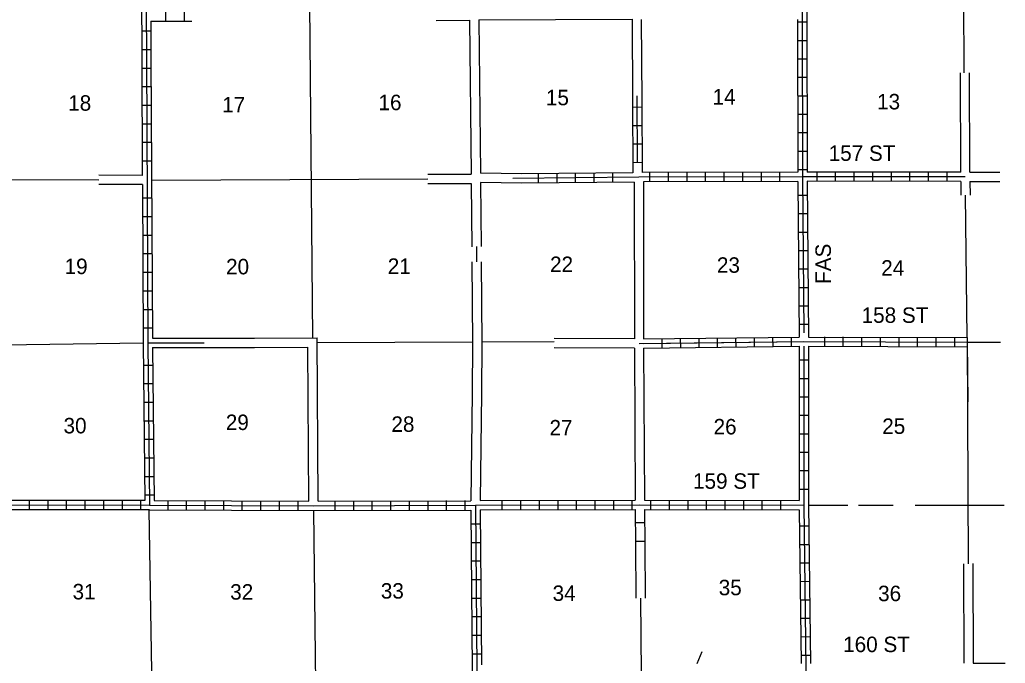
# Model space of a CAD drawing. Extents: x 1341701 to 1901259, y 16166019 to 16658355.
# Drawn here: x 1682849 to 1714689, y 16374329 to 16395138 of the extents above; entities that cross this region are included whole.
import ezdxf

# ---------------------------------------------------------------- set-up
doc = ezdxf.new("R2010")
doc.units = 0
for name, color, linetype in [('L10', 7, 'Continuous'), ('L11', 7, 'Continuous'), ('L13', 7, 'Continuous'), ('L14', 7, 'Continuous'), ('L18', 7, 'Continuous'), ('L2', 7, 'Continuous'), ('L21', 7, 'Continuous'), ('L30', 7, 'Continuous'), ('L53', 7, 'Continuous'), ('L8', 7, 'Continuous'), ('L9', 7, 'Continuous')]:
    doc.layers.add(name, color=color, linetype=linetype)

msp = doc.modelspace()

# ---------------------------------------------------------------- linework, layer by layer
at = {"layer": 'L10'}
for points in [[(1702631, 16395158), (1702645, 16392535)], [(1702931, 16395146), (1702945, 16392531)], [(1699074, 16390157), (1697732, 16390171)], [(1699073, 16389857), (1697732, 16389871)], [(1687140, 16384838), (1690431, 16384838)], [(1687140, 16384538), (1690431, 16384538)], [(1697463, 16383060), (1697423, 16379579)], [(1697763, 16383061), (1697723, 16379588)]]:
    msp.add_lwpolyline(points, dxfattribs=at)
at = {"layer": 'L11'}
for points in [[(1696305, 16395116), (1697383, 16395121)], [(1697383, 16395121), (1697430, 16390146)], [(1697682, 16395138), (1702631, 16395158)], [(1697682, 16395138), (1697732, 16390171)], [(1713248, 16390205), (1713238, 16393419)], [(1713548, 16390205), (1713537, 16393419)], [(1686807, 16390105), (1685408, 16390111)], [(1696037, 16390141), (1697431, 16390146)], [(1686815, 16389805), (1685408, 16389811)], [(1696038, 16389841), (1697432, 16389846)], [(1697433, 16389846), (1697452, 16387799)], [(1697732, 16389871), (1697752, 16387802)], [(1702698, 16389888), (1702706, 16384821), (1700115, 16384830)], [(1702998, 16389896), (1703006, 16384821)], [(1713248, 16389905), (1713253, 16389461)], [(1713548, 16389905), (1713553, 16389461)], [(1697457, 16387311), (1697482, 16384688), (1697463, 16383060)], [(1697756, 16387310), (1697782, 16384688), (1697763, 16383061)], [(1690430, 16384844), (1692457, 16384852)], [(1692490, 16379571), (1692457, 16384852)], [(1690431, 16384544), (1692159, 16384551)], [(1692190, 16379571), (1692159, 16384551)], [(1702706, 16384522), (1700114, 16384530)], [(1702706, 16384522), (1702731, 16379604)], [(1703006, 16384523), (1703031, 16379604)], [(1702743, 16378176), (1702758, 16376430)], [(1703042, 16378178), (1703058, 16376433)], [(1713344, 16377550), (1713352, 16374329)], [(1713644, 16377551), (1713652, 16374329)]]:
    msp.add_lwpolyline(points, dxfattribs=at)
at = {"layer": 'L13'}
for p, q in [((1682350, 16389976), (1685408, 16389961)), ((1697602, 16387801), (1697607, 16387310)), ((1708331, 16379438), (1709598, 16379438)), ((1709948, 16379438), (1711065, 16379438)), ((1711773, 16379438), (1713531, 16379438))]:
    msp.add_line(p, q, dxfattribs=at)
for points in [[(1692192, 16398048), (1692313, 16384851)], [(1687115, 16389955), (1696037, 16389991)], [(1671966, 16384730), (1682315, 16384621), (1686840, 16384688)], [(1692458, 16384702), (1697482, 16384721)], [(1697782, 16384721), (1700115, 16384730)], [(1687024, 16379288), (1687236, 16366214)], [(1692340, 16379271), (1692457, 16368988)], [(1702907, 16376432), (1702951, 16371544)]]:
    msp.add_lwpolyline(points, dxfattribs=at)
at = {"layer": 'L18'}
msp.add_line((1704740, 16374321), (1704898, 16374713), dxfattribs=at)
at = {"layer": 'L2'}
for p, q in [((1713363, 16393419), (1713281, 16404445)), ((1713456, 16384863), (1713403, 16389461))]:
    msp.add_line(p, q, dxfattribs=at)
msp.add_lwpolyline([(1713456, 16384863), (1713494, 16377550)], dxfattribs=at)
at = {"layer": 'L53'}
for p, q in [((1713548, 16390205), (1714514, 16390205)), ((1713548, 16389905), (1714514, 16389905)), ((1713456, 16384713), (1714531, 16384713)), ((1713531, 16379438), (1714648, 16379438)), ((1713652, 16374329), (1714689, 16374329))]:
    msp.add_line(p, q, dxfattribs=at)
at = {"layer": 'L8'}
for p, q in [((1687574, 16395088), (1687574, 16395388)), ((1688174, 16395096), (1688174, 16395396)), ((1707975, 16395065), (1708273, 16395066)), ((1687082, 16394763), (1686782, 16394763)), ((1707976, 16394469), (1708275, 16394470)), ((1687090, 16394163), (1686790, 16394163)), ((1707978, 16393872), (1708277, 16393873)), ((1687090, 16393563), (1686790, 16393563)), ((1707980, 16393276), (1708279, 16393276)), ((1687099, 16392963), (1686799, 16392963)), ((1707982, 16392679), (1708280, 16392680)), ((1687099, 16392363), (1686799, 16392363)), ((1702647, 16392315), (1702945, 16392317)), ((1707984, 16392082), (1708282, 16392083)), ((1687099, 16391763), (1686799, 16391763)), ((1702650, 16391719), (1702948, 16391720)), ((1707986, 16391486), (1708284, 16391487)), ((1687107, 16391163), (1686807, 16391163)), ((1702653, 16391122), (1702951, 16391123)), ((1707988, 16390889), (1708286, 16390890)), ((1687107, 16390563), (1686807, 16390563)), ((1702656, 16390525), (1702954, 16390527)), ((1699598, 16390163), (1699598, 16389863)), ((1700198, 16390171), (1700198, 16389871)), ((1700798, 16390171), (1700798, 16389871)), ((1701398, 16390180), (1701398, 16389880)), ((1701998, 16390188), (1701998, 16389888)), ((1703198, 16390196), (1703198, 16389896)), ((1703798, 16390196), (1703798, 16389896)), ((1704398, 16390205), (1704398, 16389905)), ((1704998, 16390205), (1704998, 16389905)), ((1705598, 16390205), (1705598, 16389905)), ((1706198, 16390205), (1706198, 16389905)), ((1706798, 16390205), (1706798, 16389905)), ((1707398, 16390213), (1707398, 16389913)), ((1707990, 16390292), (1708288, 16390293)), ((1708598, 16390213), (1708598, 16389913)), ((1709198, 16390213), (1709198, 16389913)), ((1709798, 16390213), (1709798, 16389913)), ((1710398, 16390213), (1710398, 16389913)), ((1710998, 16390205), (1710998, 16389905)), ((1711598, 16390205), (1711598, 16389905)), ((1712198, 16390205), (1712198, 16389905)), ((1712798, 16390205), (1712798, 16389905)), ((1707995, 16389465), (1708293, 16389467)), ((1687115, 16389363), (1686815, 16389363)), ((1687115, 16388763), (1686815, 16388763)), ((1708000, 16388869), (1708298, 16388871)), ((1687124, 16388163), (1686824, 16388163)), ((1708005, 16388272), (1708303, 16388274)), ((1687124, 16387563), (1686824, 16387563)), ((1708009, 16387675), (1708307, 16387678)), ((1687132, 16386963), (1686832, 16386963)), ((1708014, 16387079), (1708312, 16387081)), ((1687132, 16386363), (1686832, 16386363)), ((1708018, 16386482), (1708317, 16386485)), ((1708023, 16385886), (1708321, 16385888)), ((1687132, 16385763), (1686832, 16385763)), ((1708028, 16385289), (1708326, 16385291)), ((1687140, 16385163), (1686840, 16385163)), ((1703606, 16384529), (1703603, 16384827)), ((1704203, 16384536), (1704200, 16384834)), ((1704800, 16384542), (1704796, 16384841)), ((1705396, 16384549), (1705393, 16384847)), ((1705993, 16384556), (1705989, 16384854)), ((1706589, 16384562), (1706586, 16384861)), ((1707186, 16384569), (1707182, 16384867)), ((1707782, 16384576), (1707779, 16384874)), ((1708856, 16384580), (1708856, 16384880)), ((1709456, 16384580), (1709456, 16384880)), ((1710056, 16384571), (1710056, 16384871)), ((1710656, 16384571), (1710656, 16384871)), ((1711256, 16384571), (1711256, 16384871)), ((1711856, 16384571), (1711856, 16384871)), ((1712456, 16384563), (1712456, 16384863)), ((1713056, 16384563), (1713056, 16384863)), ((1687149, 16383963), (1686849, 16383963)), ((1708330, 16384129), (1708032, 16384129)), ((1687157, 16383363), (1686857, 16383363)), ((1708330, 16383532), (1708032, 16383532)), ((1687157, 16382763), (1686857, 16382763)), ((1708330, 16382936), (1708032, 16382936)), ((1687165, 16382163), (1686865, 16382163)), ((1708330, 16382339), (1708032, 16382339)), ((1708330, 16381743), (1708032, 16381743)), ((1687174, 16381563), (1686874, 16381563)), ((1708330, 16381146), (1708032, 16381146)), ((1687174, 16380963), (1686874, 16380963)), ((1708330, 16380549), (1708032, 16380549)), ((1687182, 16380363), (1686882, 16380363)), ((1708330, 16379953), (1708032, 16379953)), ((1683165, 16379288), (1683165, 16379588)), ((1683765, 16379288), (1683765, 16379588)), ((1684365, 16379288), (1684365, 16379588)), ((1684965, 16379288), (1684965, 16379588)), ((1685565, 16379288), (1685565, 16379588)), ((1686165, 16379288), (1686165, 16379588)), ((1686765, 16379288), (1686765, 16379588)), ((1687190, 16379763), (1686890, 16379763)), ((1687640, 16379288), (1687640, 16379588)), ((1688240, 16379288), (1688240, 16379588)), ((1688840, 16379279), (1688840, 16379579)), ((1689440, 16379279), (1689440, 16379579)), ((1690040, 16379279), (1690040, 16379579)), ((1690640, 16379279), (1690640, 16379579)), ((1691240, 16379271), (1691240, 16379571)), ((1691840, 16379271), (1691840, 16379571)), ((1693040, 16379271), (1693040, 16379571)), ((1693640, 16379271), (1693640, 16379571)), ((1694240, 16379279), (1694240, 16379579)), ((1694840, 16379279), (1694840, 16379579)), ((1695440, 16379279), (1695440, 16379579)), ((1696040, 16379279), (1696040, 16379579)), ((1696640, 16379288), (1696640, 16379588)), ((1697240, 16379288), (1697240, 16379588)), ((1698440, 16379288), (1698440, 16379588)), ((1699040, 16379296), (1699040, 16379596)), ((1699640, 16379296), (1699640, 16379596)), ((1700240, 16379296), (1700240, 16379596)), ((1700840, 16379296), (1700840, 16379596)), ((1701440, 16379296), (1701440, 16379596)), ((1702040, 16379304), (1702040, 16379604)), ((1702640, 16379304), (1702640, 16379604)), ((1703240, 16379304), (1703240, 16379604)), ((1703840, 16379304), (1703840, 16379604)), ((1704440, 16379296), (1704440, 16379596)), ((1705040, 16379296), (1705040, 16379596)), ((1705640, 16379296), (1705640, 16379596)), ((1706240, 16379296), (1706240, 16379596)), ((1706840, 16379296), (1706840, 16379596)), ((1707440, 16379288), (1707440, 16379588)), ((1702748, 16378879), (1703048, 16378879)), ((1697432, 16378838), (1697732, 16378838)), ((1708339, 16378762), (1708041, 16378758)), ((1697432, 16378238), (1697732, 16378238)), ((1702748, 16378279), (1703048, 16378279)), ((1708347, 16378165), (1708048, 16378161)), ((1697440, 16377638), (1697740, 16377638)), ((1708354, 16377568), (1708056, 16377565)), ((1697440, 16377038), (1697740, 16377038)), ((1708362, 16376972), (1708063, 16376968)), ((1697448, 16376438), (1697748, 16376438)), ((1708369, 16376375), (1708071, 16376371)), ((1697448, 16375838), (1697748, 16375838)), ((1708377, 16375779), (1708079, 16375775)), ((1697457, 16375238), (1697757, 16375238)), ((1708384, 16375182), (1708086, 16375178)), ((1697465, 16374638), (1697765, 16374638)), ((1708392, 16374586), (1708094, 16374582))]:
    msp.add_line(p, q, dxfattribs=at)
for points in [[(1686874, 16405830), (1686907, 16400563), (1686940, 16393880), (1686990, 16384688), (1687040, 16379438), (1674474, 16379429), (1674399, 16381930), (1674232, 16382055), (1671832, 16382088)], [(1708032, 16405804), (1708073, 16400630), (1708123, 16395296), (1708140, 16390063)], [(1708182, 16405806), (1708223, 16400631), (1708273, 16395297), (1708289, 16390213)], [(1686757, 16400413), (1686790, 16393880), (1686807, 16390105)], [(1707973, 16395146), (1707989, 16390212)], [(1687082, 16395088), (1688410, 16395096)], [(1687082, 16395088), (1687090, 16393880), (1687140, 16384838)], [(1702805, 16390526), (1702794, 16392675)], [(1702645, 16392535), (1702656, 16390188)], [(1702945, 16392531), (1702956, 16390196)], [(1713398, 16390055), (1708140, 16390063), (1702848, 16390046), (1698782, 16390005)], [(1702656, 16390188), (1699074, 16390157)], [(1707989, 16390212), (1702956, 16390196)], [(1708140, 16390063), (1708179, 16385015)], [(1713248, 16390205), (1708289, 16390213)], [(1686815, 16389805), (1686840, 16384688), (1686890, 16379588), (1682474, 16379588)], [(1702698, 16389888), (1699073, 16389857)], [(1707991, 16389912), (1702998, 16389896)], [(1707991, 16389912), (1708030, 16384878)], [(1708291, 16389913), (1708330, 16384879)], [(1713248, 16389905), (1708291, 16389913)], [(1702856, 16384671), (1708181, 16384730), (1713456, 16384713), (1713481, 16382780)], [(1703006, 16384821), (1708030, 16384878)], [(1703008, 16384671), (1708182, 16384730)], [(1708330, 16384879), (1713456, 16384863)], [(1687140, 16384538), (1687190, 16379588)], [(1703006, 16384523), (1708031, 16384578)], [(1708031, 16384578), (1708031, 16379588)], [(1708181, 16384580), (1708181, 16379438), (1708248, 16374171), (1708273, 16368021)], [(1708331, 16384579), (1713460, 16384562)], [(1708331, 16384579), (1708331, 16379439), (1708396, 16374321)], [(1687190, 16379588), (1692190, 16379571)], [(1692490, 16379571), (1697423, 16379579)], [(1697723, 16379588), (1702731, 16379604)], [(1703031, 16379604), (1708031, 16379588)], [(1687040, 16379288), (1682474, 16379288)], [(1687040, 16379438), (1692340, 16379421), (1697573, 16379438), (1702881, 16379454), (1708181, 16379438)], [(1687040, 16379288), (1692340, 16379271), (1697423, 16379279)], [(1697423, 16379279), (1697465, 16374129), (1697632, 16369071)], [(1697573, 16379438), (1697615, 16374129), (1697790, 16368929)], [(1697723, 16379288), (1702731, 16379304)], [(1697723, 16379288), (1697765, 16374279)], [(1702731, 16379304), (1702742, 16378176)], [(1703031, 16379304), (1703042, 16378178)], [(1703031, 16379304), (1708033, 16379288)], [(1708033, 16379288), (1708096, 16374320)]]:
    msp.add_lwpolyline(points, dxfattribs=at)
at = {"layer": 'L9'}
msp.add_lwpolyline([(1686990, 16384688), (1688807, 16384688)], dxfattribs=at)

# ---------------------------------------------------------------- texts
at = {"layer": 'L14'}
for s, p in [('14', (1705231, 16392396)), ('18', (1684415, 16392196)), ('17', (1689390, 16392138)), ('16', (1694440, 16392213)), ('15', (1699848, 16392371)), ('13', (1710548, 16392238)), ('22', (1699982, 16386980)), ('23', (1705373, 16386955)), ('19', (1684299, 16386913)), ('20', (1689515, 16386905)), ('21', (1694740, 16386921)), ('24', (1710681, 16386863)), ('29', (1689507, 16381871)), ('30', (1684265, 16381763)), ('28', (1694857, 16381813)), ('27', (1699965, 16381696)), ('26', (1705265, 16381730)), ('25', (1710715, 16381746)), ('35', (1705431, 16376529)), ('31', (1684557, 16376396)), ('32', (1689649, 16376388)), ('33', (1694515, 16376421)), ('34', (1700065, 16376346)), ('36', (1710581, 16376338))]:
    msp.add_text(s, height=500, rotation=360, dxfattribs=at).set_placement(p)
at = {"layer": 'L21'}
msp.add_text('FAS', height=500, rotation=90, dxfattribs=at).set_placement((1709056, 16386596))
at = {"layer": 'L30'}
for s, p in [('157 ST', (1708984, 16390574)), ('158 ST', (1710048, 16385336)), ('159 ST', (1704601, 16379971)), ('160 ST', (1709452, 16374691))]:
    msp.add_text(s, height=500, rotation=360, dxfattribs=at).set_placement(p)

doc.saveas('drawing.dxf')
